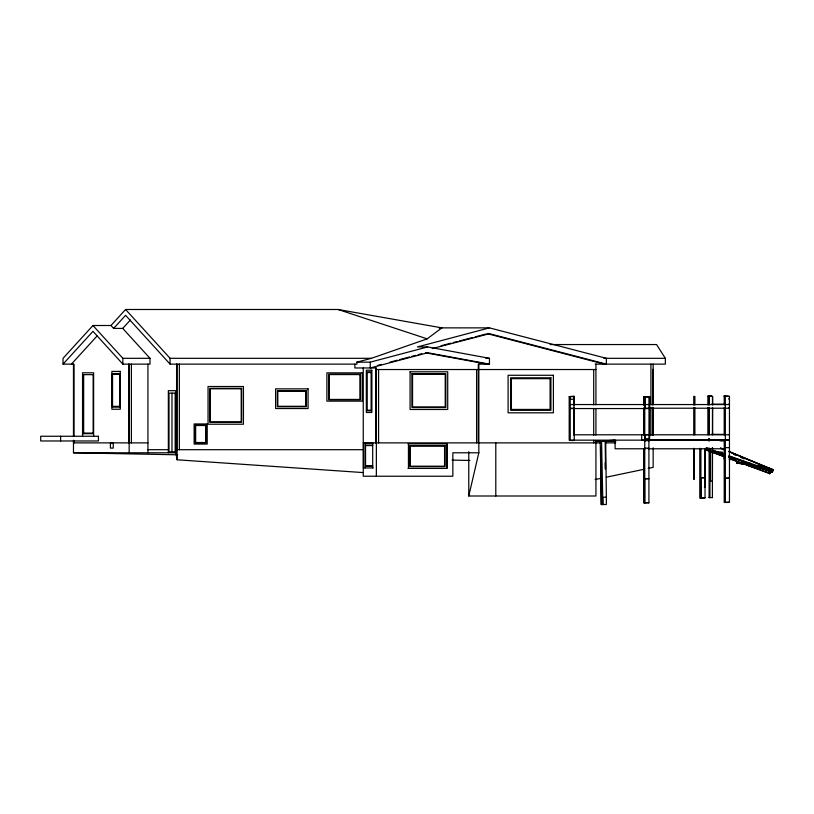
<?xml version="1.0" encoding="UTF-8"?>
<svg xmlns="http://www.w3.org/2000/svg" width="814" height="814" viewBox="0 0 814 814"><rect width="100%" height="100%" fill="white"/><g stroke="black" fill="none" stroke-linecap="round" stroke-linejoin="round"><path stroke-width="1.22" d="M147.934 452.788L147.934 364.133M168.356 452.788L168.356 390.679L175.783 390.679L175.783 452.788L177.126 459.788L363.248 472.588L363.248 476.231L452.849 476.231L452.849 452.788L478.836 452.788L478.836 364.133M176.597 449.694L176.597 364.133M177.126 459.788L177.126 364.133M363.248 472.588L363.248 367.969M365.14 467.928L365.14 443.386M372.69 467.928L372.69 443.386M378.581 442.877L378.581 369.536M644.993 441.473L645.003 434.788L649.328 434.635M644.149 405.433L644.037 396.601L649.267 396.601L649.267 440.16L649.765 396.754L644.149 396.754L644.128 405.443M693.62 448.382L693.62 479.375L694.271 479.375L694.271 448.382M694.891 439.825L693.62 439.825M644.128 407.926L644.057 435.256L644.037 407.814M709.086 407.59L709.035 434.91L709.014 407.478M712.494 447.649L712.413 481.054L709.93 481.054M712.515 434.859L712.576 407.58M712.576 405.097L712.596 396.418L707.875 396.265L707.875 404.975M728.428 456.288L772.079 472.334L772.964 469.729L770.176 468.691L765.557 469.932L772.985 469.851L768.609 469.586L768.63 468.009L754.659 467.419L748.442 465.649L755.514 465.974M768.569 468.081L768.599 469.444L768.63 468.701M763.4 469.149L768.609 469.586L770.176 468.691L772.985 469.851L763.4 469.149L765.903 468.538M758.16 465.018L768.609 469.586L729.141 455.932M768.599 469.586L770.176 468.691M736.65 463.227L749.48 464.306L736.65 463.227L742.175 462.515M770.563 471.245L769.718 473.707L730.646 459.127M595.929 441.32L595.929 496.001L468.772 496.001L478.836 452.788M765.068 469.078L770.889 471.54L769.718 473.707L770.543 470.98M769.718 473.707L770.278 472.059M728.856 456.227L772.578 471.967L772.079 472.334L772.679 470.675M772.079 472.334L773.3 470.217L728.845 451.587M63.044 364.133L92.959 331.329L122.863 364.133L150 364.133L150 358.313L122.741 328.418L113.634 328.418L110.979 325.508L92.959 325.508L63.044 358.313L63.044 364.133L74.003 364.133L74.003 436.518M71.408 364.133L97.049 336.009M110.979 325.508L125.58 309.493L338.115 309.493L441.88 327.869L427.147 338.858L371.438 358.313L356.949 362.149L356.949 364.133L170.085 364.133L125.58 315.313L113.634 328.418M122.741 328.418L130.413 319.994M605.178 441.31L605.555 469.057M604.293 364.133L487.372 333.689L489.438 333.689L606.359 364.133L606.359 358.313L489.438 327.869L417.429 346.937L427.686 346.937L489.458 358.313L489.458 364.133L478.306 364.133L478.306 442.877M356.949 362.149L370.258 362.149L427.686 346.937M377.767 365.384L381.44 364.418M389.987 362.149L397.324 360.205M399.766 359.554L409.544 356.97M411.986 356.318L415.649 355.352M418.091 354.701L421.754 353.734M441.127 345.736L450.864 343.203M453.296 342.562L456.949 341.615M459.381 340.985L472.771 337.495M475.203 336.864L486.151 334.005M432.234 348.585L489.438 333.689M754.659 465.516L754.659 467.419L757.915 466.687M595.146 479.538L601.312 478.245M606.257 477.208L644.515 469.179M648.219 468.406L653.154 467.368L653.154 447.771M439.397 328.266L441.88 327.869M601.017 441.198L605.708 441.157L606.359 496.978L602.736 497.405L602.736 504.507M595.4 441.361L615.669 441.127M721.346 440.781L724.948 440.455M573.911 440.16L569.2 440.16L569.2 396.601L573.911 396.225L574.277 440.476L570.227 440.476L570.227 396.601M595.4 441.626L614.784 440.13M720.024 440.791L724.775 440.425M705.036 448.453L705.036 497.842L699.786 498.087L699.786 448.311M724.206 396.265L729.456 396.265L729.456 502.187L728.499 502.442L724.206 502.442L724.206 439.825M717.073 452.96L714.824 453.113L714.824 451.963L722.547 452.157M729.375 458.14L733.149 457.875M716.737 452.981L714.814 453.113L725.071 453.51M724.165 458.923L724.165 457.783M747.476 462.932L736.67 462.881M708.211 448.433L704.904 448.585L708.841 448.412M733.882 458.73L736.924 459.188L729.222 459.554L736.924 458.77M719.881 453.744L722.079 453.642M705.036 497.842L700.915 497.903L700.793 477.584M644.749 502.757L648.87 502.686L643.62 502.94L643.62 449.277M729.456 502.187L725.213 502.258L725.213 478.052L729.456 478.052M601.546 441.096L600.183 441.117L601.515 504.507L602.879 504.497L601.546 440.913M645.003 440.16L641.707 440.171L641.707 434.788M439.336 327.869L489.438 327.869M550.101 344.546L656.572 344.546L665.343 358.313L665.343 364.133L595.268 364.133M92.959 325.508L122.863 358.313L150 358.313M125.58 309.493L170.085 358.313L371.438 358.313M485.765 358.313L489.458 358.313M603.866 358.313L665.343 358.313M376.363 369.536L595.929 369.525M653.154 369.424L652.625 369.424L652.625 404.884M175.682 393.131L169.007 393.131L169.007 451.831L175.682 451.831M569.2 396.601L574.277 396.601M728.54 398.911L729.456 398.911M570.227 399.257L574.277 399.257M711.497 404.212L724.664 404.212M728.54 404.212L729.456 404.212M570.227 404.548L729.456 404.548M728.54 407.936L729.456 407.936M645.003 408.221L729.456 408.221M570.227 408.272L574.277 408.272M570.227 408.557L649.633 408.557M83.659 433.089L92.745 433.089M711.497 434.289L725.009 434.452M574.277 434.788L729.456 434.788M699.786 439.682L705.036 439.682M645.003 439.814L729.456 439.825M574.277 440.16L729.456 440.13L728.54 440.13M644.749 440.649L649.633 440.649L649.267 396.754L644.149 396.754L645.105 396.754M597.995 441.422L615.679 441.422M73.474 442.877L147.934 442.877M363.248 442.877L600.518 442.877M605.565 442.877L615.649 442.877M373.168 443.386L363.512 443.386L363.512 467.928L373.168 467.928M408.058 443.854L447.079 443.854L447.079 468.396L408.058 468.396M372.71 445.126L365.537 445.126L365.537 466.188L372.71 466.188M365.639 445.573L372.639 445.573M725.335 447.649L729.456 447.649M644.749 448.148L648.87 448.148M645.563 448.779L615.119 448.779L615.119 440.15M648.097 448.779L724.206 448.779M147.934 449.694L168.356 449.694M175.783 449.694L363.248 449.694M73.474 440.333L73.474 452.788L175.783 452.788M749.429 464.011L741.758 464.011L741.88 460.917M365.639 465.74L372.639 465.74M705.036 477.584L700.915 477.859M725.335 478.327L729.456 478.327M648.87 478.551L644.749 478.825M704.344 487.138L705.087 487.138L705.087 448.555M708.953 497.588L712.515 497.588M645.003 438.715L649.267 438.787M712.515 439.825L725.009 440.069M73.474 452.788L177.656 454.802M452.085 460.103L469.871 460.449M754.659 467.419L768.792 468.06L763.786 466.636M700.915 477.594L705.036 477.859M644.749 478.561L648.87 478.825M724.206 404.975L724.206 395.879L728.54 396.265M733.882 458.669L736.924 459.055M732.865 458.628L736.924 459.188M489.458 364.133L427.686 352.767L370.258 367.969L370.258 362.149M425.427 352.767L487.199 364.133M338.115 309.493L427.147 338.858M724.206 395.879L725.335 396.265L725.335 502.442M708.811 448.89L706.42 448.066L709.91 449.409M712.392 450.132L724.358 454.273M712.281 450.254L725.305 454.945M711.762 451.994L724.887 456.796M730.85 458.984L769.027 472.954M706.267 448.138L709.767 449.43M712.097 450.284L724.928 455.006M711.67 452.055L724.714 456.919M722.405 448.88L724.755 449.847M729.466 451.79L772.964 469.729L728.713 451.394M720.563 448.026L725.223 449.949M720.655 448.158L725.335 450.122M759.259 466.615L762.749 468.091M733.77 454.354L736.09 455.372M740.74 457.397L744.22 458.923M750.121 463.878L749.429 462.718L741.88 463.247L749.582 462.728L749.429 464.295M714.824 451.963L714.896 453.103M766.167 470.797L766.208 472.395M605.209 462.728L605.28 469.068M762.311 467.938L762.311 469.139M744.362 462.362L744.362 463.522M724.206 407.468L724.206 434.849M720.034 452.33L720.034 453.764M712.515 404.212L712.515 396.408L709.106 396.408L709.086 405.107L709.014 396.265M712.515 408.221L712.515 434.452M712.413 447.649L712.413 497.588M710.052 448.616L710.052 481.054M709.93 448.616L709.93 497.588M709.106 447.975L709.106 497.588M707.875 407.468L707.875 434.849M700.915 448.453L700.915 498.087M694.891 405.077L694.891 396.408L693.752 396.408L693.752 405.087M694.891 407.549L694.891 434.778M693.752 407.57L693.752 434.849M653.154 364.133L653.154 404.884M653.154 407.417L653.154 435.276M652.625 407.417L652.625 435.276M650.925 364.133L650.925 404.772M650.925 407.315L650.925 435.256M648.911 440.13L648.911 502.94M645.003 396.754L645.003 408.557M644.749 396.754L644.749 502.94M644.627 478.551L644.627 502.757M606.359 496.978L606.359 504.507L601.017 504.507L601.017 447.405M595.929 364.133L595.929 404.792M595.929 408.567L595.929 435.022M593.701 369.525L593.701 404.934M593.701 408.73L593.701 435.287M593.701 440.343L593.701 442.877M573.911 396.225L573.911 405.311M573.911 407.804L573.911 435.185M495.797 442.877L495.797 496.001M476.607 369.536L476.607 442.877M468.772 451.729L468.772 496.001M446.693 443.854L446.693 468.396M408.445 443.854L408.445 468.396M376.363 476.231L376.363 367.969L354.884 367.969L354.884 364.133M375.834 367.969L375.834 442.877M179.355 364.133L179.355 449.694M175.173 393.131L175.173 451.831M171.978 393.131L171.978 451.831M170.085 358.313L170.085 364.133M131.39 364.133L131.39 442.877M129.161 364.133L129.161 452.788M128.643 364.133L128.643 442.877M122.863 358.313L122.863 364.133M93.63 436.253L93.63 372.781L82.54 372.781L82.54 436.253M83.659 374.633L83.659 433.679M74.003 440.333L74.003 442.877M73.474 364.133L73.474 436.518M60.602 436.253L60.602 440.974M410.073 371.795L410.073 409.483L447.71 409.483L447.71 371.795L410.073 371.795M411.945 373.718L411.945 407.56L445.838 407.56L445.838 373.718L411.945 373.718M412.556 374.359L412.556 406.929L445.227 406.929L445.227 374.359L412.556 374.359M709.025 438.644L709.014 441.127L709.014 438.634M731.867 457.254L728.571 457.478L731.817 457.264M371.825 370.228L366.341 370.228L366.341 412.495L371.825 412.495L371.825 370.228M120.279 371.408L111.874 371.408L111.874 409.249L120.279 409.249L120.279 371.408M371.438 371.906L366.727 371.906L366.727 410.816L371.438 410.816L371.438 371.906M371.296 372.527L366.87 372.527L366.87 410.205L371.296 410.205L371.296 372.527M362.25 372.863L326.882 372.863L326.882 401.139L362.25 401.139L362.25 372.863M119.79 373.524L112.363 373.524L112.363 407.132L119.79 407.132L119.79 373.524M119.607 374.318L112.546 374.318L112.546 406.339L119.607 406.339L119.607 374.318M360.46 374.257L328.683 374.257L328.683 399.755L360.46 399.755L360.46 374.257M93.132 374.633L82.916 374.633L82.916 433.679L93.132 433.679L93.132 374.633M360.042 374.572L329.09 374.572L329.09 399.43L360.042 399.43L360.042 374.572M553.398 375.274L508.099 375.274L508.099 412.82L553.398 412.82L553.398 375.274M550.915 377.818L510.582 377.818L510.582 410.266L550.915 410.266L550.915 377.818M550.101 378.652L511.396 378.652L511.396 409.442L550.101 409.442L550.101 378.652M243.427 386.518L208.048 386.518L208.048 424.216L243.427 424.216L243.427 386.518M241.626 388.37L209.849 388.37L209.849 422.364L241.626 422.364L241.626 388.37M241.219 388.797L210.266 388.797L210.266 421.947L241.219 421.947L241.219 388.797M308.068 388.858L275.61 388.858L275.61 408.536L308.068 408.536L308.068 388.858M306.318 390.659L277.36 390.659L277.36 406.746L306.318 406.746L306.318 390.659M305.871 391.117L277.808 391.117L277.808 406.288L305.871 406.288L305.871 391.117M711.497 396.265L707.875 396.265L711.497 396.265M207.214 423.952L194.139 423.952L194.139 444.057L207.214 444.057L207.214 423.952M206.013 425.183L195.34 425.183L195.34 442.826L206.013 442.826L206.013 425.183M205.698 425.498L195.645 425.498L195.645 442.511L205.698 442.511L205.698 425.498M98.433 436.253L40.7 436.253L40.7 440.974L98.433 440.974L98.433 436.253M113.258 443.335L110.409 443.335L110.409 448.097L113.258 448.097L113.258 443.335M445.004 445.594L409.747 445.594L409.747 466.656L445.004 466.656L445.004 445.594M444.566 446.041L410.185 446.041L410.185 466.208L444.566 466.208L444.566 446.041M709.381 451.119L704.609 449.369L709.299 451.17"/></g></svg>
